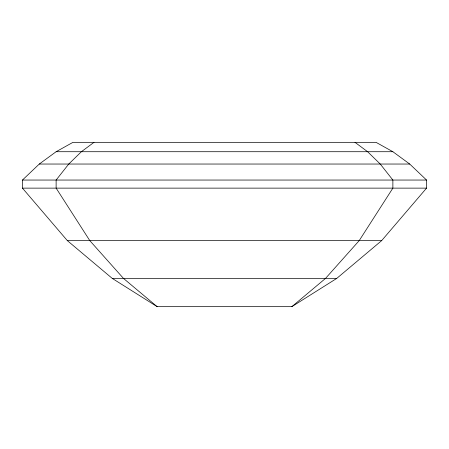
<?xml version="1.0" encoding="UTF-8"?>
<svg xmlns="http://www.w3.org/2000/svg" width="449" height="449" viewBox="0 0 449 449"><rect width="100%" height="100%" fill="white"/><g stroke="black" fill="none" stroke-linecap="round" stroke-linejoin="round"><path stroke-width="0.67" d="M381.65 240.63L426.55 188.131L426.55 180.049L409.713 164.037L392.875 151.717L376.038 142.333L72.963 142.333L56.125 151.717L39.288 164.037L22.45 180.049L22.45 188.131L67.35 240.63L112.25 278.408L157.15 306.667L291.85 306.667L336.75 278.408L381.65 240.63L67.35 240.63M291.85 306.667L325.525 278.408L359.2 240.63L392.875 188.131L392.875 180.049L380.247 164.037L367.619 151.717L354.991 142.333M94.009 142.333L81.381 151.717L68.753 164.037L56.125 180.049L56.125 188.131L89.8 240.63L123.475 278.408L157.15 306.667M56.125 151.717L392.875 151.717M39.288 164.037L409.713 164.037M22.45 180.049L426.55 180.049M22.45 188.131L426.55 188.131M112.25 278.408L336.75 278.408"/></g></svg>
